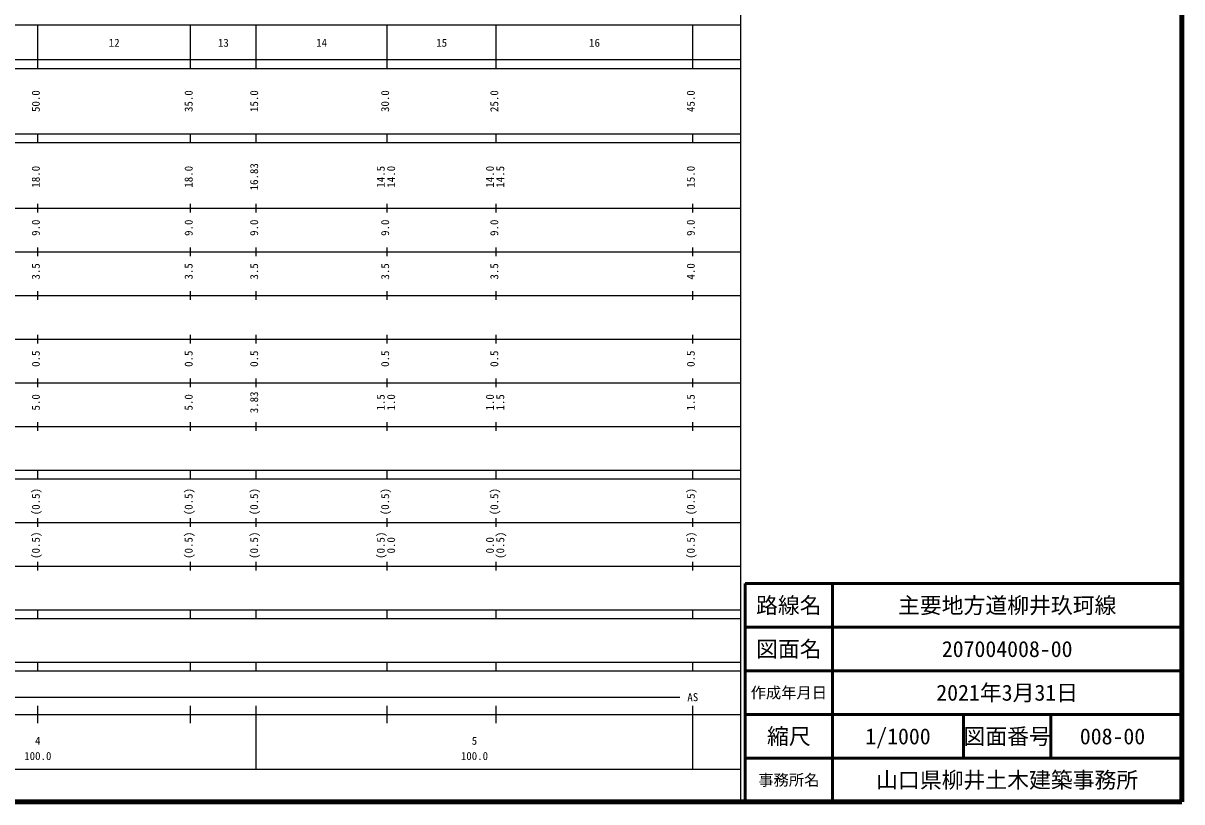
# Model space of a CAD drawing. Units: millimetres on the paper, enlarged 1000 times. Extents: x 40000 to 680000, y 20000 to 380000.
# Drawn here: x 414648 to 680000, y 20000 to 198357 of the extents above; entities that cross this region are included whole.
import ezdxf
from ezdxf.enums import TextEntityAlignment as Align

# ---------------------------------------------------------------- set-up
doc = ezdxf.new("R2010")
doc.units = ezdxf.units.MM
doc.header["$LTSCALE"] = 1000
for name, color, linetype, lineweight in [('M-TTL', 2, 'Continuous', 140), ('M-TTL-BAND', 7, 'Continuous', 25), ('M-TTL-FRAM', 2, 'Continuous', 50), ('M-TTL-LINE', 7, 'Continuous', 50)]:
    doc.layers.add(name, color=color, linetype=linetype, lineweight=lineweight)
doc.layers.add('M-TTL-TXT', color=7, linetype='Continuous')
doc.styles.add('ＭＳ ゴシック', font='')
doc.styles.get('ＭＳ ゴシック').set_extended_font_data('MS Gothic')

msp = doc.modelspace()

# ---------------------------------------------------------------- linework, layer by layer
at = {"layer": 'M-TTL'}
for p, q in [((680000, 20000), (680000, 380000)), ((40000, 20000), (680000, 20000))]:
    msp.add_line(p, q, dxfattribs=at)
at = {"layer": 'M-TTL-BAND'}
for p, q in [((579000, 20000), (579000, 370000)), ((68000, 198000), (579000, 198000)), ((418000, 188000), (418000, 198000)), ((453000, 188000), (453000, 198000)), ((468000, 188000), (468000, 198000)), ((498000, 188000), (498000, 198000)), ((523000, 188000), (523000, 198000)), ((568000, 188000), (568000, 198000)), ((40000, 190000), (579000, 190000)), ((40000, 188000), (579000, 188000)), ((40000, 173000), (579000, 173000)), ((418000, 171000), (418000, 173000)), ((453000, 171000), (453000, 173000)), ((468000, 171000), (468000, 173000)), ((498000, 171000), (498000, 173000)), ((523000, 171000), (523000, 173000)), ((568000, 171000), (568000, 173000)), ((40000, 171000), (579000, 171000)), ((418000, 155000), (418000, 157000)), ((453000, 155000), (453000, 157000)), ((468000, 155000), (468000, 157000)), ((498000, 155000), (498000, 157000)), ((523000, 155000), (523000, 157000)), ((568000, 155000), (568000, 157000)), ((40000, 156000), (579000, 156000)), ((46000, 146000), (579000, 146000)), ((418000, 145000), (418000, 147000)), ((453000, 145000), (453000, 147000)), ((468000, 145000), (468000, 147000)), ((498000, 145000), (498000, 147000)), ((523000, 145000), (523000, 147000)), ((568000, 145000), (568000, 147000)), ((52000, 136000), (579000, 136000)), ((418000, 135000), (418000, 137000)), ((453000, 135000), (453000, 137000)), ((468000, 135000), (468000, 137000)), ((498000, 135000), (498000, 137000)), ((523000, 135000), (523000, 137000)), ((568000, 135000), (568000, 137000)), ((46000, 126000), (579000, 126000)), ((418000, 125000), (418000, 127000)), ((453000, 125000), (453000, 127000)), ((468000, 125000), (468000, 127000)), ((498000, 125000), (498000, 127000)), ((523000, 125000), (523000, 127000)), ((568000, 125000), (568000, 127000)), ((418000, 115000), (418000, 117000)), ((453000, 115000), (453000, 117000)), ((468000, 115000), (468000, 117000)), ((498000, 115000), (498000, 117000)), ((523000, 115000), (523000, 117000)), ((568000, 115000), (568000, 117000)), ((52000, 116000), (579000, 116000)), ((418000, 105000), (418000, 107000)), ((453000, 105000), (453000, 107000)), ((468000, 105000), (468000, 107000)), ((498000, 105000), (498000, 107000)), ((523000, 105000), (523000, 107000)), ((568000, 105000), (568000, 107000)), ((46000, 106000), (579000, 106000)), ((40000, 96000), (579000, 96000)), ((418000, 94000), (418000, 96000)), ((453000, 94000), (453000, 96000)), ((468000, 94000), (468000, 96000)), ((498000, 94000), (498000, 96000)), ((523000, 94000), (523000, 96000)), ((568000, 94000), (568000, 96000)), ((40000, 94000), (579000, 94000)), ((418000, 83000), (418000, 85000)), ((453000, 83000), (453000, 85000)), ((468000, 83000), (468000, 85000)), ((498000, 83000), (498000, 85000)), ((523000, 83000), (523000, 85000)), ((568000, 83000), (568000, 85000)), ((49000, 84000), (579000, 84000)), ((418000, 73000), (418000, 75000)), ((453000, 73000), (453000, 75000)), ((468000, 73000), (468000, 75000)), ((498000, 73000), (498000, 75000)), ((523000, 73000), (523000, 75000)), ((568000, 73000), (568000, 75000)), ((40000, 74000), (579000, 74000)), ((40000, 64000), (579000, 64000)), ((418000, 62000), (418000, 64000)), ((453000, 62000), (453000, 64000)), ((468000, 62000), (468000, 64000)), ((498000, 62000), (498000, 64000)), ((523000, 62000), (523000, 64000)), ((568000, 62000), (568000, 64000)), ((40000, 62000), (579000, 62000)), ((40000, 52000), (579000, 52000)), ((418000, 50000), (418000, 52000)), ((453000, 50000), (453000, 52000)), ((468000, 50000), (468000, 52000)), ((498000, 50000), (498000, 52000)), ((523000, 50000), (523000, 52000)), ((568000, 50000), (568000, 52000)), ((40000, 50000), (579000, 50000)), ((71000, 44000), (565000, 44000)), ((40000, 40000), (579000, 40000)), ((418000, 38000), (418000, 42000)), ((453000, 38000), (453000, 42000)), ((468000, 27500), (468000, 42000)), ((498000, 38000), (498000, 42000)), ((523000, 38000), (523000, 42000)), ((568000, 27500), (568000, 42000)), ((68000, 27500), (579000, 27500))]:
    msp.add_line(p, q, dxfattribs=at)
at = {"layer": 'M-TTL-FRAM'}
for p, q in [((680000, 70000), (580000, 70000)), ((580000, 70000), (580000, 20000))]:
    msp.add_line(p, q, dxfattribs=at)
at = {"layer": 'M-TTL-LINE'}
for p, q in [((600000, 70000), (600000, 20000)), ((680000, 60000), (580000, 60000)), ((680000, 50000), (580000, 50000)), ((680000, 40000), (580000, 40000)), ((630000, 40000), (630000, 30000)), ((650000, 40000), (650000, 30000)), ((680000, 30000), (580000, 30000))]:
    msp.add_line(p, q, dxfattribs=at)

# ---------------------------------------------------------------- texts
at = {"layer": 'M-TTL-BAND', "style": 'ＭＳ ゴシック'}
for s, p in [('12', (435500, 192405)), ('13', (460500, 192405)), ('14', (483000, 192405)), ('15', (510500, 192405)), ('16', (545500, 192405)), ('AS', (568000, 42500)), ('4', (418000, 32523)), ('5', (518000, 32523)), ('100.0', (418000, 29033)), ('100.0', (518000, 29033))]:
    msp.add_text(s, height=1833, dxfattribs=at).set_placement(p, align=Align.BOTTOM_CENTER)
for s, p in [('50.0', (419000, 180500)), ('35.0', (454000, 180500)), ('15.0', (469000, 180500)), ('30.0', (499000, 180500)), ('25.0', (524000, 180500)), ('45.0', (569000, 180500)), ('18.0', (419000, 163174)), ('18.0', (454000, 163174)), ('16.83', (469000, 163174)), ('14.5', (498000, 163174)), ('14.0', (500370, 163174)), ('14.0', (523000, 163174)), ('14.5', (525370, 163174)), ('15.0', (569000, 163174)), ('9.0', (419000, 151500)), ('9.0', (454000, 151500)), ('9.0', (469000, 151500)), ('9.0', (499000, 151500)), ('9.0', (524000, 151500)), ('9.0', (569000, 151500)), ('3.5', (419000, 141500)), ('3.5', (454000, 141500)), ('3.5', (469000, 141500)), ('3.5', (499000, 141500)), ('3.5', (524000, 141500)), ('4.0', (569000, 141500)), ('0.5', (419000, 121500)), ('0.5', (454000, 121500)), ('0.5', (469000, 121500)), ('0.5', (499000, 121500)), ('0.5', (524000, 121500)), ('0.5', (569000, 121500)), ('5.0', (419000, 111500)), ('5.0', (454000, 111500)), ('3.83', (469000, 111500)), ('1.5', (498000, 111500)), ('1.0', (500370, 111500)), ('1.0', (523000, 111500)), ('1.5', (525370, 111500)), ('1.5', (569000, 111500)), ('(0.5)', (419000, 88764)), ('(0.5)', (454000, 88764)), ('(0.5)', (469000, 88764)), ('(0.5)', (499000, 88764)), ('(0.5)', (524000, 88764)), ('(0.5)', (569000, 88764)), ('(0.5)', (419000, 78764)), ('(0.5)', (454000, 78764)), ('(0.5)', (469000, 78764)), ('(0.5)', (498000, 78764)), ('0.0', (500370, 78764)), ('0.0', (523000, 78764)), ('(0.5)', (525370, 78764)), ('(0.5)', (569000, 78764))]:
    msp.add_text(s, height=1833, rotation=90, dxfattribs=at).set_placement(p, align=Align.BOTTOM_CENTER)
at = {"layer": 'M-TTL-TXT', "style": 'ＭＳ ゴシック'}
for s, height, p in [('路線名', 3666, (590000, 65000)), ('路線名', 3666, (590000, 65000)), ('主要地方道柳井玖珂線', 3666, (640000, 65000)), ('図面名', 3666, (590000, 55000)), ('図面名', 3666, (590000, 55000)), ('207004008-00', 3666, (640000, 55000)), ('作成年月日', 2566, (590000, 45000)), ('作成年月日', 2566, (590000, 45000)), ('2021年3月31日', 3666, (640000, 45000)), ('縮尺', 3666, (590000, 35000)), ('縮尺', 3666, (590000, 35000)), ('図面番号', 3666, (640000, 35000)), ('図面番号', 3666, (640000, 35000)), ('1/1000', 3666, (615000, 35000)), ('008-00', 3666, (664125, 35000)), ('事務所名', 2566, (590000, 25000)), ('事務所名', 2566, (590000, 25000)), ('山口県柳井土木建築事務所', 3666, (640000, 25000))]:
    msp.add_text(s, height=height, dxfattribs=at).set_placement(p, align=Align.MIDDLE_CENTER)

doc.saveas('drawing.dxf')
